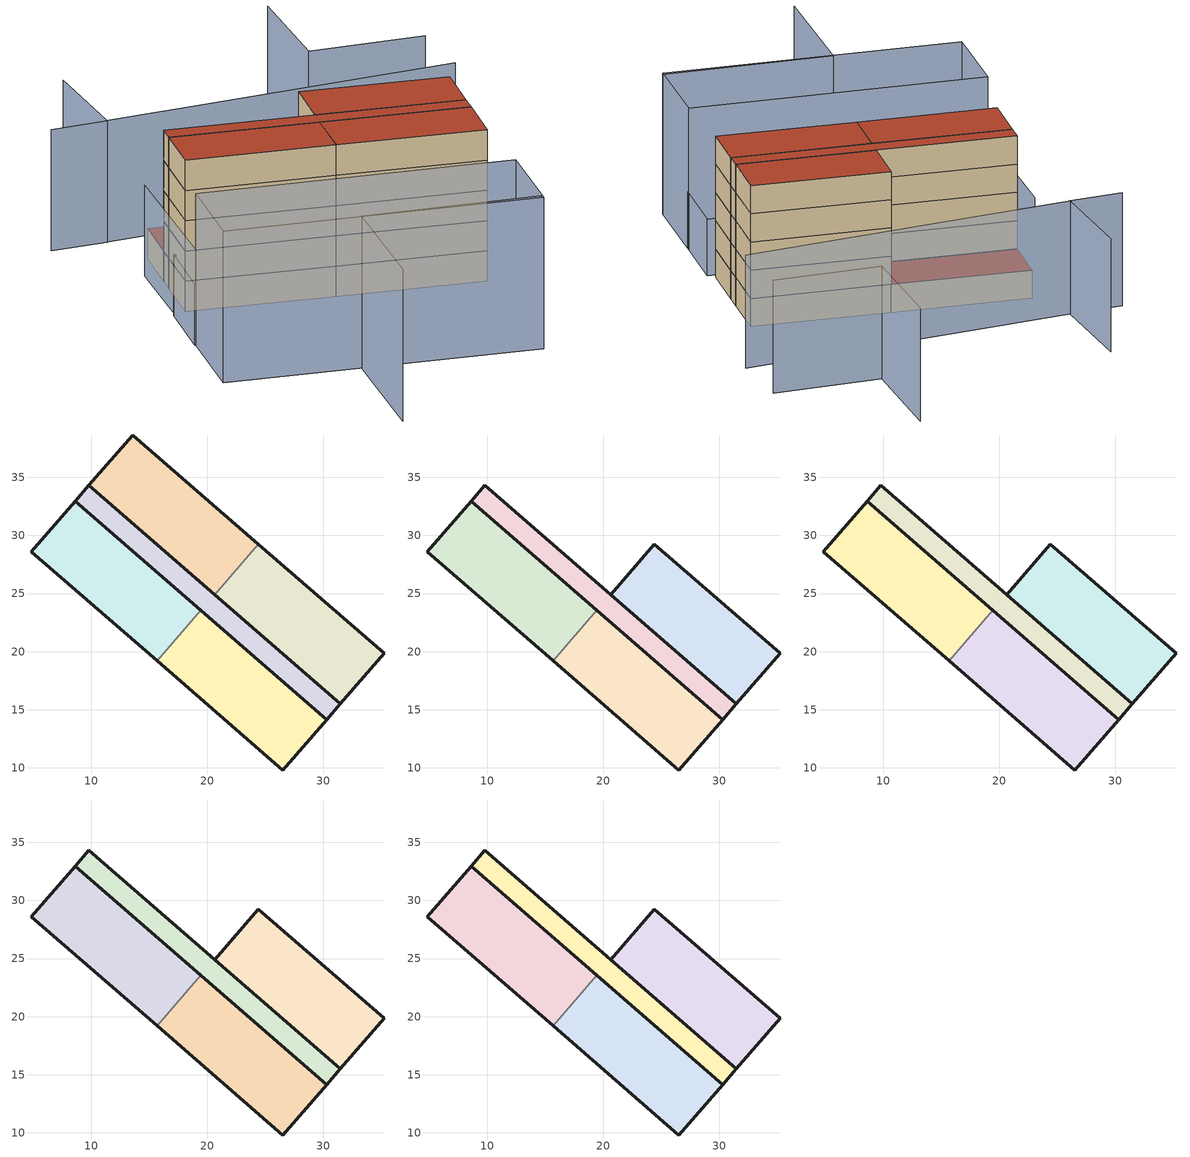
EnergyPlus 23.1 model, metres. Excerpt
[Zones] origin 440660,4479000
596e99c5e1ab00fb_F0_dwelling_0
 floor ground (EU_floor_Construction): 30.27,14.15 26.49,9.81 15.68,19.21 19.45,23.55 z0
 wall outside (EU_wall_Construction): 15.68,19.21 26.49,9.81 30.27,14.15 19.45,23.55 z0:3
 wall to 596e99c5e1ab00fb_F0_dwelling_1 (EU_wall_Construction): 19.45,23.55 15.68,19.21 z0:3
596e99c5e1ab00fb_F0_dwelling_1
 floor ground (EU_floor_Construction): 19.45,23.55 15.68,19.21 4.87,28.61 8.64,32.95 z0
 wall outside (EU_wall_Construction): 19.45,23.55 8.64,32.95 4.87,28.61 15.68,19.21 z0:3
596e99c5e1ab00fb_F0_dwelling_2
 floor ground (EU_floor_Construction): 35.22,19.85 31.45,15.51 20.63,24.91 24.41,29.25 z0
 wall outside (EU_wall_Construction): 20.63,24.91 31.45,15.51 35.22,19.85 24.41,29.25 z0:3
 wall to 596e99c5e1ab00fb_F0_dwelling_3 (EU_wall_Construction): 24.41,29.25 20.63,24.91 z0:3
596e99c5e1ab00fb_F0_dwelling_3
 floor ground (EU_floor_Construction): 24.41,29.25 20.63,24.91 9.82,34.31 13.59,38.65 z0
 wall outside (EU_wall_Construction): 24.41,29.25 13.59,38.65 9.82,34.31 20.63,24.91 z0:3
 roof outside (EU_roof_Construction): 20.63,24.91 24.41,29.25 13.59,38.65 9.82,34.31 z3
596e99c5e1ab00fb_F0_circulation
 floor ground (EU_floor_Construction): 31.45,15.51 30.27,14.15 8.64,32.95 9.82,34.31 z0
 wall outside (EU_wall_Construction): 9.82,34.31 8.64,32.95 30.27,14.15 31.45,15.51 9.82,34.31 z0:3
596e99c5e1ab00fb_F1_dwelling_0
 floor to 596e99c5e1ab00fb_F0_dwelling_0 (EU_floor_Construction): 30.27,14.15 26.49,9.81 15.68,19.21 19.45,23.55 z3
 wall outside (EU_wall_Construction): 15.68,19.21 26.49,9.81 30.27,14.15 19.45,23.55 z3:6
 wall to 596e99c5e1ab00fb_F1_dwelling_1 (EU_wall_Construction): 19.45,23.55 15.68,19.21 z3:6
596e99c5e1ab00fb_F1_dwelling_1
 floor to 596e99c5e1ab00fb_F0_dwelling_1 (EU_floor_Construction): 19.45,23.55 15.68,19.21 4.87,28.61 8.64,32.95 z3
 wall outside (EU_wall_Construction): 19.45,23.55 8.64,32.95 4.87,28.61 15.68,19.21 z3:6
596e99c5e1ab00fb_F1_dwelling_2
 floor to 596e99c5e1ab00fb_F0_dwelling_2 (EU_floor_Construction): 35.22,19.85 31.45,15.51 20.63,24.91 24.41,29.25 z3
 wall outside (EU_wall_Construction): 35.22,19.85 24.41,29.25 20.63,24.91 31.45,15.51 35.22,19.85 z3:6
596e99c5e1ab00fb_F1_circulation
 floor to 596e99c5e1ab00fb_F0_circulation (EU_floor_Construction): 31.45,15.51 30.27,14.15 8.64,32.95 9.82,34.31 z3
 wall outside (EU_wall_Construction): 9.82,34.31 8.64,32.95 30.27,14.15 31.45,15.51 9.82,34.31 z3:6
596e99c5e1ab00fb_F2_dwelling_0
 floor to 596e99c5e1ab00fb_F1_dwelling_0 (EU_floor_Construction): 30.27,14.15 26.49,9.81 15.68,19.21 19.45,23.55 z6
 wall outside (EU_wall_Construction): 15.68,19.21 26.49,9.81 30.27,14.15 19.45,23.55 z6:9
 wall to 596e99c5e1ab00fb_F2_dwelling_1 (EU_wall_Construction): 19.45,23.55 15.68,19.21 z6:9
596e99c5e1ab00fb_F2_dwelling_1
 floor to 596e99c5e1ab00fb_F1_dwelling_1 (EU_floor_Construction): 19.45,23.55 15.68,19.21 4.87,28.61 8.64,32.95 z6
 wall outside (EU_wall_Construction): 19.45,23.55 8.64,32.95 4.87,28.61 15.68,19.21 z6:9
596e99c5e1ab00fb_F2_dwelling_2
 floor to 596e99c5e1ab00fb_F1_dwelling_2 (EU_floor_Construction): 35.22,19.85 31.45,15.51 20.63,24.91 24.41,29.25 z6
 wall outside (EU_wall_Construction): 35.22,19.85 24.41,29.25 20.63,24.91 31.45,15.51 35.22,19.85 z6:9
596e99c5e1ab00fb_F2_circulation
 floor to 596e99c5e1ab00fb_F1_circulation (EU_floor_Construction): 31.45,15.51 30.27,14.15 8.64,32.95 9.82,34.31 z6
 wall outside (EU_wall_Construction): 9.82,34.31 8.64,32.95 30.27,14.15 31.45,15.51 9.82,34.31 z6:9
596e99c5e1ab00fb_F3_dwelling_0
 floor to 596e99c5e1ab00fb_F2_dwelling_0 (EU_floor_Construction): 30.27,14.15 26.49,9.81 15.68,19.21 19.45,23.55 z9
 wall outside (EU_wall_Construction): 15.68,19.21 26.49,9.81 30.27,14.15 19.45,23.55 z9:12
 wall to 596e99c5e1ab00fb_F3_dwelling_1 (EU_wall_Construction): 19.45,23.55 15.68,19.21 z9:12
596e99c5e1ab00fb_F3_dwelling_1
 floor to 596e99c5e1ab00fb_F2_dwelling_1 (EU_floor_Construction): 19.45,23.55 15.68,19.21 4.87,28.61 8.64,32.95 z9
 wall outside (EU_wall_Construction): 19.45,23.55 8.64,32.95 4.87,28.61 15.68,19.21 z9:12
596e99c5e1ab00fb_F3_dwelling_2
 floor to 596e99c5e1ab00fb_F2_dwelling_2 (EU_floor_Construction): 35.22,19.85 31.45,15.51 20.63,24.91 24.41,29.25 z9
 wall outside (EU_wall_Construction): 35.22,19.85 24.41,29.25 20.63,24.91 31.45,15.51 35.22,19.85 z9:12
596e99c5e1ab00fb_F3_circulation
 floor to 596e99c5e1ab00fb_F2_circulation (EU_floor_Construction): 31.45,15.51 30.27,14.15 8.64,32.95 9.82,34.31 z9
 wall outside (EU_wall_Construction): 9.82,34.31 8.64,32.95 30.27,14.15 31.45,15.51 9.82,34.31 z9:12
596e99c5e1ab00fb_F4_dwelling_0
 floor to 596e99c5e1ab00fb_F3_dwelling_0 (EU_floor_Construction): 30.27,14.15 26.49,9.81 15.68,19.21 19.45,23.55 z12
 wall outside (EU_wall_Construction): 15.68,19.21 26.49,9.81 30.27,14.15 19.45,23.55 z12:15
 wall to 596e99c5e1ab00fb_F4_dwelling_1 (EU_wall_Construction): 19.45,23.55 15.68,19.21 z12:15
 roof outside (EU_roof_Construction): 26.49,9.81 30.27,14.15 19.45,23.55 15.68,19.21 z15
596e99c5e1ab00fb_F4_dwelling_1
 floor to 596e99c5e1ab00fb_F3_dwelling_1 (EU_floor_Construction): 19.45,23.55 15.68,19.21 4.87,28.61 8.64,32.95 z12
 wall outside (EU_wall_Construction): 19.45,23.55 8.64,32.95 4.87,28.61 15.68,19.21 z12:15
 roof outside (EU_roof_Construction): 15.68,19.21 19.45,23.55 8.64,32.95 4.87,28.61 z15
596e99c5e1ab00fb_F4_dwelling_2
 floor to 596e99c5e1ab00fb_F3_dwelling_2 (EU_floor_Construction): 35.22,19.85 31.45,15.51 20.63,24.91 24.41,29.25 z12
 wall outside (EU_wall_Construction): 35.22,19.85 24.41,29.25 20.63,24.91 31.45,15.51 35.22,19.85 z12:15
 roof outside (EU_roof_Construction): 31.45,15.51 35.22,19.85 24.41,29.25 20.63,24.91 z15
596e99c5e1ab00fb_F4_circulation
 floor to 596e99c5e1ab00fb_F3_circulation (EU_floor_Construction): 31.45,15.51 30.27,14.15 8.64,32.95 9.82,34.31 z12
 wall outside (EU_wall_Construction): 9.82,34.31 8.64,32.95 30.27,14.15 31.45,15.51 9.82,34.31 z12:15
 roof outside (EU_roof_Construction): 30.27,14.15 31.45,15.51 9.82,34.31 8.64,32.95 z15
shading: -5.86,-2.73 2.72,7.67 / 2.72,7.67 16,-3.3 / -7.42,16.05 -1.27,23.29 / -1.27,23.29 21.98,3.57 / 21.98,3.57 15.83,-3.67 / 15.83,-3.67 -7.42,16.05 z0:15; -5.3,14.29 6.05,4.92 / 9.95,36.52 -7.07,15.76 z0:9; 3.51,28.95 26.6,8.88 / 26.6,8.88 21.72,3.26 / 21.72,3.26 -1.37,23.33 / -1.37,23.33 3.51,28.95 z0:6; 48.22,31.34 39.19,38.12 / 39.19,38.12 46.12,47.35 / 44.36,25.43 14.75,44.07 / 20.73,52.8 14.83,43.96 / 14.83,43.96 10.22,47.04 z0:12
[Building]
EU S2 Campaign: North Axis=0; Terrain=City; Solar Distribution=FullExterior
[Site:Location]
Madrid: Latitude=40.5; Longitude=-3.5; Time Zone=1; Elevation=609
[SizingPeriod:WeatherFileDays]
AnnualSizingPeriod: Begin Month=1; Begin Day of Month=1; End Month=12; End Day of Month=31; Day of Week for Start Day=Monday; Use Weather File Daylight Saving Period=No; Use Weather File Rain and Snow Indicators=No
[MATERIAL]
EU_InternalMass_Material: Roughness=MediumRough; Thickness=0.1; Conductivity=1; Density=1800; Specific Heat=900; Thermal Absorptance=0.9; Solar Absorptance=0.7; Visible Absorptance=0.7
[MATERIAL:NOMASS] Roughness=MediumRough; Thermal Absorptance=0.9; Solar Absorptance=0.7; Visible Absorptance=0.7
Name | Thermal Resistance
EU_wall_NoMass | 0.609216
EU_roof_NoMass | 0.513268
EU_floor_NoMass | 0.568163
[CONSTRUCTION]
EU_wall_Construction: EU_wall_NoMass
EU_roof_Construction: EU_roof_NoMass
EU_floor_Construction: EU_floor_NoMass
EU_InternalMass_Construction: EU_InternalMass_Material
[ZONE] Type=1; Multiplier=1; Ceiling Height=autocalculate; Floor Area=autocalculate; Part of Total Floor Area=Yes
Name | Volume
596e99c5e1ab00fb_F0_dwelling_0; 596e99c5e1ab00fb_F1_dwelling_0; 596e99c5e1ab00fb_F2_dwelling_0; 596e99c5e1ab00fb_F3_dwelling_0; 596e99c5e1ab00fb_F4_dwelling_0 | 247.195
596e99c5e1ab00fb_F0_dwelling_1; 596e99c5e1ab00fb_F1_dwelling_1; 596e99c5e1ab00fb_F2_dwelling_1; 596e99c5e1ab00fb_F3_dwelling_1; 596e99c5e1ab00fb_F4_dwelling_1; 596e99c5e1ab00fb_F0_dwelling_2; 596e99c5e1ab00fb_F1_dwelling_2; 596e99c5e1ab00fb_F2_dwelling_2; 596e99c5e1ab00fb_F3_dwelling_2; 596e99c5e1ab00fb_F4_dwelling_2; 596e99c5e1ab00fb_F0_dwelling_3 | 247.194
596e99c5e1ab00fb_F0_circulation; 596e99c5e1ab00fb_F1_circulation; 596e99c5e1ab00fb_F2_circulation; 596e99c5e1ab00fb_F3_circulation; 596e99c5e1ab00fb_F4_circulation | 154.725
[INTERNALMASS] Construction=EU_InternalMass_Construction
Name | Zone or ZoneList | Surface Area
596e99c5e1ab00fb_F0_dwelling_0_EU_InternalMass | 596e99c5e1ab00fb_F0_dwelling_0 | 82.3981
596e99c5e1ab00fb_F0_dwelling_1_EU_InternalMass | 596e99c5e1ab00fb_F0_dwelling_1 | 82.3981
596e99c5e1ab00fb_F0_dwelling_2_EU_InternalMass | 596e99c5e1ab00fb_F0_dwelling_2 | 82.3981
596e99c5e1ab00fb_F0_dwelling_3_EU_InternalMass | 596e99c5e1ab00fb_F0_dwelling_3 | 82.3981
596e99c5e1ab00fb_F1_dwelling_0_EU_InternalMass | 596e99c5e1ab00fb_F1_dwelling_0 | 82.3981
596e99c5e1ab00fb_F1_dwelling_1_EU_InternalMass | 596e99c5e1ab00fb_F1_dwelling_1 | 82.3981
596e99c5e1ab00fb_F1_dwelling_2_EU_InternalMass | 596e99c5e1ab00fb_F1_dwelling_2 | 164.796
596e99c5e1ab00fb_F2_dwelling_0_EU_InternalMass | 596e99c5e1ab00fb_F2_dwelling_0 | 82.3981
596e99c5e1ab00fb_F2_dwelling_1_EU_InternalMass | 596e99c5e1ab00fb_F2_dwelling_1 | 82.3981
596e99c5e1ab00fb_F2_dwelling_2_EU_InternalMass | 596e99c5e1ab00fb_F2_dwelling_2 | 164.796
596e99c5e1ab00fb_F3_dwelling_0_EU_InternalMass | 596e99c5e1ab00fb_F3_dwelling_0 | 82.3981
596e99c5e1ab00fb_F3_dwelling_1_EU_InternalMass | 596e99c5e1ab00fb_F3_dwelling_1 | 82.3981
596e99c5e1ab00fb_F3_dwelling_2_EU_InternalMass | 596e99c5e1ab00fb_F3_dwelling_2 | 164.796
596e99c5e1ab00fb_F4_dwelling_0_EU_InternalMass | 596e99c5e1ab00fb_F4_dwelling_0 | 82.3981
596e99c5e1ab00fb_F4_dwelling_1_EU_InternalMass | 596e99c5e1ab00fb_F4_dwelling_1 | 82.3981
596e99c5e1ab00fb_F4_dwelling_2_EU_InternalMass | 596e99c5e1ab00fb_F4_dwelling_2 | 164.796
[OTHEREQUIPMENT] Fuel Type=Electricity; Design Level Calculation Method=Watts/Area; Power per Zone Floor Area=1; Fraction Latent=0; Fraction Radiant=0; Fraction Lost=0; Carbon Dioxide Generation Rate=0; EndUse Subcategory=EU_Step8_InternalGains
Name | Zone or ZoneList or Space or SpaceList | Schedule
EU_Step8_InternalGain_596e99c5e1ab00fb_F0_dwelling_0_f000 | 596e99c5e1ab00fb_F0_dwelling_0 | EU_Step8_GainSchedule_596e99c5e1ab00fb_F0_dwelling_0_f000
EU_Step8_InternalGain_596e99c5e1ab00fb_F0_dwelling_1_f000 | 596e99c5e1ab00fb_F0_dwelling_1 | EU_Step8_GainSchedule_596e99c5e1ab00fb_F0_dwelling_1_f000
EU_Step8_InternalGain_596e99c5e1ab00fb_F0_dwelling_2_f000 | 596e99c5e1ab00fb_F0_dwelling_2 | EU_Step8_GainSchedule_596e99c5e1ab00fb_F0_dwelling_2_f000
EU_Step8_InternalGain_596e99c5e1ab00fb_F0_dwelling_3_f000 | 596e99c5e1ab00fb_F0_dwelling_3 | EU_Step8_GainSchedule_596e99c5e1ab00fb_F0_dwelling_3_f000
EU_Step8_InternalGain_596e99c5e1ab00fb_F1_dwelling_0_f000 | 596e99c5e1ab00fb_F1_dwelling_0 | EU_Step8_GainSchedule_596e99c5e1ab00fb_F1_dwelling_0_f000
EU_Step8_InternalGain_596e99c5e1ab00fb_F1_dwelling_1_f000 | 596e99c5e1ab00fb_F1_dwelling_1 | EU_Step8_GainSchedule_596e99c5e1ab00fb_F1_dwelling_1_f000
EU_Step8_InternalGain_596e99c5e1ab00fb_F1_dwelling_2_f000 | 596e99c5e1ab00fb_F1_dwelling_2 | EU_Step8_GainSchedule_596e99c5e1ab00fb_F1_dwelling_2_f000
EU_Step8_InternalGain_596e99c5e1ab00fb_F2_dwelling_0_f000 | 596e99c5e1ab00fb_F2_dwelling_0 | EU_Step8_GainSchedule_596e99c5e1ab00fb_F2_dwelling_0_f000
EU_Step8_InternalGain_596e99c5e1ab00fb_F2_dwelling_1_f000 | 596e99c5e1ab00fb_F2_dwelling_1 | EU_Step8_GainSchedule_596e99c5e1ab00fb_F2_dwelling_1_f000
EU_Step8_InternalGain_596e99c5e1ab00fb_F2_dwelling_2_f000 | 596e99c5e1ab00fb_F2_dwelling_2 | EU_Step8_GainSchedule_596e99c5e1ab00fb_F2_dwelling_2_f000
EU_Step8_InternalGain_596e99c5e1ab00fb_F3_dwelling_0_f000 | 596e99c5e1ab00fb_F3_dwelling_0 | EU_Step8_GainSchedule_596e99c5e1ab00fb_F3_dwelling_0_f000
EU_Step8_InternalGain_596e99c5e1ab00fb_F3_dwelling_1_f000 | 596e99c5e1ab00fb_F3_dwelling_1 | EU_Step8_GainSchedule_596e99c5e1ab00fb_F3_dwelling_1_f000
EU_Step8_InternalGain_596e99c5e1ab00fb_F3_dwelling_2_f000 | 596e99c5e1ab00fb_F3_dwelling_2 | EU_Step8_GainSchedule_596e99c5e1ab00fb_F3_dwelling_2_f000
EU_Step8_InternalGain_596e99c5e1ab00fb_F4_dwelling_0_f000 | 596e99c5e1ab00fb_F4_dwelling_0 | EU_Step8_GainSchedule_596e99c5e1ab00fb_F4_dwelling_0_f000
EU_Step8_InternalGain_596e99c5e1ab00fb_F4_dwelling_1_f000 | 596e99c5e1ab00fb_F4_dwelling_1 | EU_Step8_GainSchedule_596e99c5e1ab00fb_F4_dwelling_1_f000
EU_Step8_InternalGain_596e99c5e1ab00fb_F4_dwelling_2_f000 | 596e99c5e1ab00fb_F4_dwelling_2 | EU_Step8_GainSchedule_596e99c5e1ab00fb_F4_dwelling_2_f000
[ZONEINFILTRATION:DESIGNFLOWRATE] Schedule=EU_AlwaysOn; Design Flow Rate Calculation Method=Flow/Area; Flow Rate per Floor Area=0.0005; Constant Term Coefficient=1; Temperature Term Coefficient=0; Velocity Term Coefficient=0; Velocity Squared Term Coefficient=0
Name | Zone or ZoneList or Space or SpaceList
EU_Circulation_Infiltration_596e99c5e1ab00fb_F0_circulation | 596e99c5e1ab00fb_F0_circulation
EU_Circulation_Infiltration_596e99c5e1ab00fb_F1_circulation | 596e99c5e1ab00fb_F1_circulation
EU_Circulation_Infiltration_596e99c5e1ab00fb_F2_circulation | 596e99c5e1ab00fb_F2_circulation
EU_Circulation_Infiltration_596e99c5e1ab00fb_F3_circulation | 596e99c5e1ab00fb_F3_circulation
EU_Circulation_Infiltration_596e99c5e1ab00fb_F4_circulation | 596e99c5e1ab00fb_F4_circulation
[ZONEVENTILATION:DESIGNFLOWRATE] Schedule=EU_AlwaysOn; Design Flow Rate Calculation Method=AirChanges/Hour; Air Changes per Hour=0.752966; Ventilation Type=Natural; Fan Pressure Rise=0; Fan Total Efficiency=1; Constant Term Coefficient=1; Temperature Term Coefficient=0; Velocity Term Coefficient=0; Velocity Squared Term Coefficient=0; Minimum Indoor Temperature=-100; Maximum Indoor Temperature=100; Delta Temperature=-100; Minimum Outdoor Temperature=-100; Maximum Outdoor Temperature=100; Maximum Wind Speed=40
Name | Zone or ZoneList or Space or SpaceList
EU_ConstantAir_596e99c5e1ab00fb_F0_dwelling_0 | 596e99c5e1ab00fb_F0_dwelling_0
EU_ConstantAir_596e99c5e1ab00fb_F0_dwelling_1 | 596e99c5e1ab00fb_F0_dwelling_1
EU_ConstantAir_596e99c5e1ab00fb_F0_dwelling_2 | 596e99c5e1ab00fb_F0_dwelling_2
EU_ConstantAir_596e99c5e1ab00fb_F0_dwelling_3 | 596e99c5e1ab00fb_F0_dwelling_3
EU_ConstantAir_596e99c5e1ab00fb_F1_dwelling_0 | 596e99c5e1ab00fb_F1_dwelling_0
EU_ConstantAir_596e99c5e1ab00fb_F1_dwelling_1 | 596e99c5e1ab00fb_F1_dwelling_1
EU_ConstantAir_596e99c5e1ab00fb_F1_dwelling_2 | 596e99c5e1ab00fb_F1_dwelling_2
EU_ConstantAir_596e99c5e1ab00fb_F2_dwelling_0 | 596e99c5e1ab00fb_F2_dwelling_0
EU_ConstantAir_596e99c5e1ab00fb_F2_dwelling_1 | 596e99c5e1ab00fb_F2_dwelling_1
EU_ConstantAir_596e99c5e1ab00fb_F2_dwelling_2 | 596e99c5e1ab00fb_F2_dwelling_2
EU_ConstantAir_596e99c5e1ab00fb_F3_dwelling_0 | 596e99c5e1ab00fb_F3_dwelling_0
EU_ConstantAir_596e99c5e1ab00fb_F3_dwelling_1 | 596e99c5e1ab00fb_F3_dwelling_1
EU_ConstantAir_596e99c5e1ab00fb_F3_dwelling_2 | 596e99c5e1ab00fb_F3_dwelling_2
EU_ConstantAir_596e99c5e1ab00fb_F4_dwelling_0 | 596e99c5e1ab00fb_F4_dwelling_0
EU_ConstantAir_596e99c5e1ab00fb_F4_dwelling_1 | 596e99c5e1ab00fb_F4_dwelling_1
EU_ConstantAir_596e99c5e1ab00fb_F4_dwelling_2 | 596e99c5e1ab00fb_F4_dwelling_2
[HVACTEMPLATE:THERMOSTAT] Constant Heating Setpoint=20; Constant Cooling Setpoint=50
EU_HeatOnly_596e99c5e1ab00fb_F0_dwelling_0; EU_HeatOnly_596e99c5e1ab00fb_F0_dwelling_1; EU_HeatOnly_596e99c5e1ab00fb_F0_dwelling_2; EU_HeatOnly_596e99c5e1ab00fb_F0_dwelling_3; EU_HeatOnly_596e99c5e1ab00fb_F1_dwelling_0; EU_HeatOnly_596e99c5e1ab00fb_F1_dwelling_1; EU_HeatOnly_596e99c5e1ab00fb_F1_dwelling_2; EU_HeatOnly_596e99c5e1ab00fb_F2_dwelling_0; EU_HeatOnly_596e99c5e1ab00fb_F2_dwelling_1; EU_HeatOnly_596e99c5e1ab00fb_F2_dwelling_2; EU_HeatOnly_596e99c5e1ab00fb_F3_dwelling_0; EU_HeatOnly_596e99c5e1ab00fb_F3_dwelling_1; EU_HeatOnly_596e99c5e1ab00fb_F3_dwelling_2; EU_HeatOnly_596e99c5e1ab00fb_F4_dwelling_0; EU_HeatOnly_596e99c5e1ab00fb_F4_dwelling_1; EU_HeatOnly_596e99c5e1ab00fb_F4_dwelling_2
[HVACTEMPLATE:ZONE:IDEALLOADSAIRSYSTEM] System Availability Schedule=EU_AlwaysOn; Maximum Heating Supply Air Temperature=50; Minimum Cooling Supply Air Temperature=13; Maximum Heating Supply Air Humidity Ratio=0.0156; Minimum Cooling Supply Air Humidity Ratio=0.0077; Heating Limit=NoLimit; Cooling Limit=NoLimit; Heating Availability Schedule=EU_AlwaysOn; Cooling Availability Schedule=EU_CoolingOff; Dehumidification Control Type=ConstantSensibleHeatRatio; Cooling Sensible Heat Ratio=0.7; Dehumidification Setpoint=60; Humidification Control Type=None; Humidification Setpoint=30; Outdoor Air Method=None; Outdoor Air Flow Rate per Person=0.00944; Outdoor Air Flow Rate per Zone Floor Area=0; Outdoor Air Flow Rate per Zone=0; Demand Controlled Ventilation Type=None; Outdoor Air Economizer Type=NoEconomizer; Heat Recovery Type=None; Sensible Heat Recovery Effectiveness=0.7; Latent Heat Recovery Effectiveness=0.65
Name | Template Thermostat
596e99c5e1ab00fb_F0_dwelling_0 | EU_HeatOnly_596e99c5e1ab00fb_F0_dwelling_0
596e99c5e1ab00fb_F0_dwelling_1 | EU_HeatOnly_596e99c5e1ab00fb_F0_dwelling_1
596e99c5e1ab00fb_F0_dwelling_2 | EU_HeatOnly_596e99c5e1ab00fb_F0_dwelling_2
596e99c5e1ab00fb_F0_dwelling_3 | EU_HeatOnly_596e99c5e1ab00fb_F0_dwelling_3
596e99c5e1ab00fb_F1_dwelling_0 | EU_HeatOnly_596e99c5e1ab00fb_F1_dwelling_0
596e99c5e1ab00fb_F1_dwelling_1 | EU_HeatOnly_596e99c5e1ab00fb_F1_dwelling_1
596e99c5e1ab00fb_F1_dwelling_2 | EU_HeatOnly_596e99c5e1ab00fb_F1_dwelling_2
596e99c5e1ab00fb_F2_dwelling_0 | EU_HeatOnly_596e99c5e1ab00fb_F2_dwelling_0
596e99c5e1ab00fb_F2_dwelling_1 | EU_HeatOnly_596e99c5e1ab00fb_F2_dwelling_1
596e99c5e1ab00fb_F2_dwelling_2 | EU_HeatOnly_596e99c5e1ab00fb_F2_dwelling_2
596e99c5e1ab00fb_F3_dwelling_0 | EU_HeatOnly_596e99c5e1ab00fb_F3_dwelling_0
596e99c5e1ab00fb_F3_dwelling_1 | EU_HeatOnly_596e99c5e1ab00fb_F3_dwelling_1
596e99c5e1ab00fb_F3_dwelling_2 | EU_HeatOnly_596e99c5e1ab00fb_F3_dwelling_2
596e99c5e1ab00fb_F4_dwelling_0 | EU_HeatOnly_596e99c5e1ab00fb_F4_dwelling_0
596e99c5e1ab00fb_F4_dwelling_1 | EU_HeatOnly_596e99c5e1ab00fb_F4_dwelling_1
596e99c5e1ab00fb_F4_dwelling_2 | EU_HeatOnly_596e99c5e1ab00fb_F4_dwelling_2
[SIZING:ZONE] Zone Cooling Design Supply Air Temperature Input Method=SupplyAirTemperature; Zone Cooling Design Supply Air Temperature=13; Zone Heating Design Supply Air Temperature Input Method=SupplyAirTemperature; Zone Heating Design Supply Air Temperature=50; Zone Cooling Design Supply Air Humidity Ratio=0.008; Zone Heating Design Supply Air Humidity Ratio=0.008; Cooling Design Air Flow Method=DesignDay; Cooling Design Air Flow Rate=0; Cooling Minimum Air Flow per Zone Floor Area=0.000762; Cooling Minimum Air Flow=0; Cooling Minimum Air Flow Fraction=0.2; Heating Design Air Flow Method=DesignDay; Heating Design Air Flow Rate=0; Heating Maximum Air Flow per Zone Floor Area=0.002032; Heating Maximum Air Flow=0.141576; Heating Maximum Air Flow Fraction=0.3; Account for Dedicated Outdoor Air System=No; Dedicated Outdoor Air System Control Strategy=NeutralSupplyAir; Dedicated Outdoor Air Low Setpoint Temperature for Design=autosize; Dedicated Outdoor Air High Setpoint Temperature for Design=autosize; Zone Load Sizing Method=Sensible Load Only No Latent Load; Zone Latent Cooling Design Supply Air Humidity Ratio Input Method=HumidityRatioDifference; Zone Cooling Design Supply Air Humidity Ratio Difference=0.005; Zone Latent Heating Design Supply Air Humidity Ratio Input Method=HumidityRatioDifference; Zone Humidification Design Supply Air Humidity Ratio Difference=0.005
596e99c5e1ab00fb_F0_dwelling_0; 596e99c5e1ab00fb_F0_dwelling_1; 596e99c5e1ab00fb_F0_dwelling_2; 596e99c5e1ab00fb_F0_dwelling_3; 596e99c5e1ab00fb_F1_dwelling_0; 596e99c5e1ab00fb_F1_dwelling_1; 596e99c5e1ab00fb_F1_dwelling_2; 596e99c5e1ab00fb_F2_dwelling_0; 596e99c5e1ab00fb_F2_dwelling_1; 596e99c5e1ab00fb_F2_dwelling_2; 596e99c5e1ab00fb_F3_dwelling_0; 596e99c5e1ab00fb_F3_dwelling_1; 596e99c5e1ab00fb_F3_dwelling_2; 596e99c5e1ab00fb_F4_dwelling_0; 596e99c5e1ab00fb_F4_dwelling_1; 596e99c5e1ab00fb_F4_dwelling_2
[SCHEDULE:CONSTANT]
Name | Hourly Value
EU_AlwaysOn | 1
EU_CoolingOff | 0
[SCHEDULE:FILE] Column Number=1; Rows to Skip at Top=0; Number of Hours of Data=8760; Column Separator=Comma; Interpolate to Timestep=No; Minutes per Item=60; Adjust Schedule for Daylight Savings=Yes
Name | File
EU_Step8_GainSchedule_596e99c5e1ab00fb_F0_dwelling_0_f000 | ../../schedules/596e99c5e1ab00fb/596e99c5e1ab00fb_F0_dwelling_0_f000_gain.csv
EU_Step8_GainSchedule_596e99c5e1ab00fb_F0_dwelling_1_f000 | ../../schedules/596e99c5e1ab00fb/596e99c5e1ab00fb_F0_dwelling_1_f000_gain.csv
EU_Step8_GainSchedule_596e99c5e1ab00fb_F0_dwelling_2_f000 | ../../schedules/596e99c5e1ab00fb/596e99c5e1ab00fb_F0_dwelling_2_f000_gain.csv
EU_Step8_GainSchedule_596e99c5e1ab00fb_F0_dwelling_3_f000 | ../../schedules/596e99c5e1ab00fb/596e99c5e1ab00fb_F0_dwelling_3_f000_gain.csv
EU_Step8_GainSchedule_596e99c5e1ab00fb_F1_dwelling_0_f000 | ../../schedules/596e99c5e1ab00fb/596e99c5e1ab00fb_F1_dwelling_0_f000_gain.csv
EU_Step8_GainSchedule_596e99c5e1ab00fb_F1_dwelling_1_f000 | ../../schedules/596e99c5e1ab00fb/596e99c5e1ab00fb_F1_dwelling_1_f000_gain.csv
EU_Step8_GainSchedule_596e99c5e1ab00fb_F1_dwelling_2_f000 | ../../schedules/596e99c5e1ab00fb/596e99c5e1ab00fb_F1_dwelling_2_f000_gain.csv
EU_Step8_GainSchedule_596e99c5e1ab00fb_F2_dwelling_0_f000 | ../../schedules/596e99c5e1ab00fb/596e99c5e1ab00fb_F2_dwelling_0_f000_gain.csv
EU_Step8_GainSchedule_596e99c5e1ab00fb_F2_dwelling_1_f000 | ../../schedules/596e99c5e1ab00fb/596e99c5e1ab00fb_F2_dwelling_1_f000_gain.csv
EU_Step8_GainSchedule_596e99c5e1ab00fb_F2_dwelling_2_f000 | ../../schedules/596e99c5e1ab00fb/596e99c5e1ab00fb_F2_dwelling_2_f000_gain.csv
EU_Step8_GainSchedule_596e99c5e1ab00fb_F3_dwelling_0_f000 | ../../schedules/596e99c5e1ab00fb/596e99c5e1ab00fb_F3_dwelling_0_f000_gain.csv
EU_Step8_GainSchedule_596e99c5e1ab00fb_F3_dwelling_1_f000 | ../../schedules/596e99c5e1ab00fb/596e99c5e1ab00fb_F3_dwelling_1_f000_gain.csv
EU_Step8_GainSchedule_596e99c5e1ab00fb_F3_dwelling_2_f000 | ../../schedules/596e99c5e1ab00fb/596e99c5e1ab00fb_F3_dwelling_2_f000_gain.csv
EU_Step8_GainSchedule_596e99c5e1ab00fb_F4_dwelling_0_f000 | ../../schedules/596e99c5e1ab00fb/596e99c5e1ab00fb_F4_dwelling_0_f000_gain.csv
EU_Step8_GainSchedule_596e99c5e1ab00fb_F4_dwelling_1_f000 | ../../schedules/596e99c5e1ab00fb/596e99c5e1ab00fb_F4_dwelling_1_f000_gain.csv
EU_Step8_GainSchedule_596e99c5e1ab00fb_F4_dwelling_2_f000 | ../../schedules/596e99c5e1ab00fb/596e99c5e1ab00fb_F4_dwelling_2_f000_gain.csv
